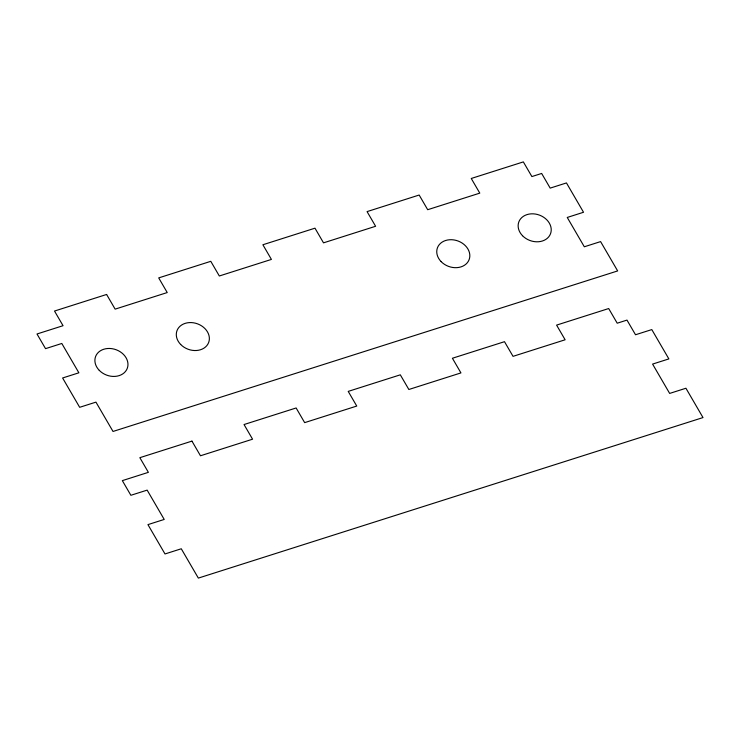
<?xml version="1.0" encoding="UTF-8"?>
<svg xmlns="http://www.w3.org/2000/svg" width="740" height="740" viewBox="0 0 740 740"><rect width="100%" height="100%" fill="white"/><g stroke="black" fill="none" stroke-linecap="round" stroke-linejoin="round"><path stroke-width="1.11" d="M106.606 294.464L54.51 311.041L63.048 325.702L37 333.99L45.538 348.651L61.808 343.471L78.884 372.803L62.604 377.983L79.67 407.305L95.95 402.135L113.017 431.457L617.66 270.923L600.593 241.601L584.313 246.781L567.247 217.449L583.527 212.269L566.461 182.937L550.181 188.117L541.652 173.456L531.884 176.564L523.346 161.903L471.25 178.47L479.788 193.131L427.692 209.707L419.164 195.036L367.068 211.612L375.606 226.274L323.51 242.85L314.981 228.179L262.885 244.755L271.414 259.416L219.327 275.992L210.789 261.322L158.702 277.898L167.231 292.559L115.135 309.135L106.606 294.464M191.947 441.114L139.851 457.681L148.379 472.342L122.34 480.63L130.869 495.291L147.149 490.121L164.215 519.443L147.935 524.623L165.001 553.955L181.281 548.775L198.348 578.097L703 417.573L685.934 388.241L669.654 393.421L652.587 364.089L668.868 358.909L651.801 329.587L635.521 334.757L626.984 320.096L617.216 323.204L608.687 308.543L556.591 325.11L565.129 339.78L513.033 356.347L504.495 341.686L452.408 358.253L460.937 372.914L408.85 389.49L400.312 374.829L348.216 391.395L356.754 406.057L304.658 422.632L296.13 407.971L244.034 424.538L252.571 439.199L200.475 455.775L191.947 441.114M180.671 344.47A16.909 13.551 20.2 0 0 208.625 342.592A16.909 13.551 20.2 0 0 189.209 322.603A16.909 13.551 20.2 0 0 180.671 344.47M441.132 261.618A16.909 13.551 20.2 0 0 469.086 259.731A16.909 13.551 20.2 0 0 449.67 239.742A16.909 13.551 20.2 0 0 441.132 261.618M522.523 235.727A16.909 13.551 20.2 0 0 550.486 233.84A16.909 13.551 20.2 0 0 531.061 213.851A16.909 13.551 20.2 0 0 522.523 235.727M99.271 370.361A16.909 13.551 20.2 0 0 127.224 368.483A16.909 13.551 20.2 0 0 107.809 348.494A16.909 13.551 20.2 0 0 99.271 370.361"/></g></svg>
